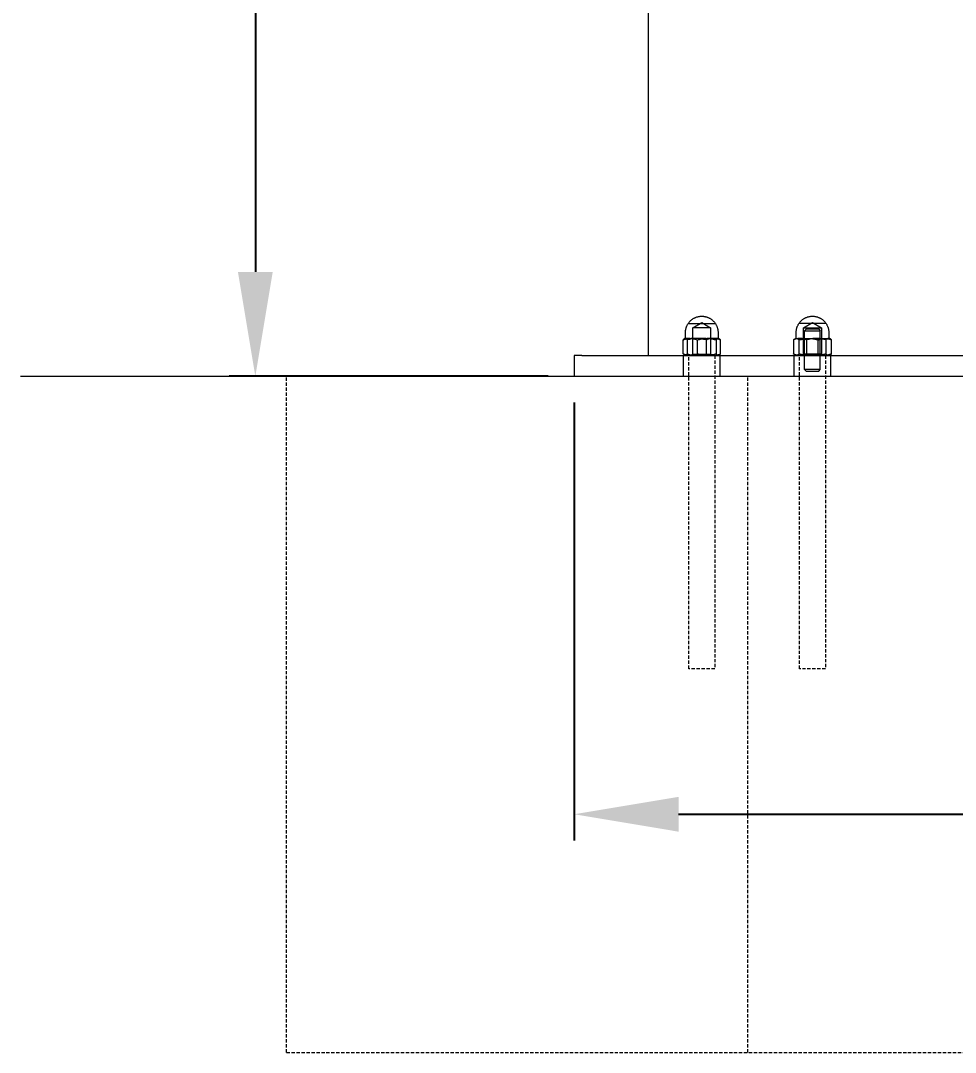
# Model space of a CAD drawing. Header units: millimetres. Extents: x -111 to 4919, y -143 to 3304.
# Drawn here: x -111.3 to 246.8, y 2513.7 to 2908.8 of the extents above; entities that cross this region are included whole.
import ezdxf

# ---------------------------------------------------------------- set-up
doc = ezdxf.new("R2010")
doc.units = ezdxf.units.MM
doc.linetypes.add('HIDDEN', pattern=[1.905, 1.27, -0.635])
for name, color, linetype, lineweight in [('ZANO_R', 7, 'Continuous', 0), ('ZANO_R_przerywana', 7, 'HIDDEN', 0), ('ZANO_W', 1, 'Continuous', 0)]:
    doc.layers.add(name, color=color, linetype=linetype, lineweight=lineweight)
doc.styles.add('Arial', font='arial.ttf')
doc.styles.get("Standard").update_dxf_attribs({"font": 'ARIALUNI.TTF'})
doc.dimstyles.new('pl i ang', dxfattribs={"dimtxt": 50, "dimasz": 50, "dimexe": 1.25, "dimexo": 0.625, "dimgap": 10, "dimtad": 1, "dimtoh": 1, "dimtxsty": 'Standard', "dimcen": 2.5, "dimclrd": 1, "dimclre": 1, "dimclrt": 1, "dimadec": 0, "dimazin": 0, "dimtfac": 1, "dimtmove": 0, "dimatfit": 3, "dimfxl": 1, "dimarcsym": 1})

# ---------------------------------------------------------------- blocks, each defined once
blk = doc.blocks.new('*D395')
at = {"layer": 'ZANO_W', "color": 1, "lineweight": -2}
for p, q in [((124.84, 3222.59), (-31.4, 3222.59)), ((-21.4, 3182.59), (-21.4, 2812.59)), ((90.77, 2772.59), (-31.4, 2772.59))]:
    blk.add_line(p, q, dxfattribs=at)
at = {"layer": 'ZANO_W', "color": 1}
for points in [[(-14.73, 3182.59), (-28.07, 3182.59), (-21.4, 3222.59)], [(-28.07, 2812.59), (-14.73, 2812.59), (-21.4, 2772.59)]]:
    blk.add_solid(points, dxfattribs=at)
at = {"layer": 'ZANO_W', "color": 1, "insert": (-51.82, 2997.59), "char_height": 40, "attachment_point": 5, "rotation": 90, "style": 'Arial'}
blk.add_mtext('450', dxfattribs=at)
blk = doc.blocks.new('*D397')
at = {"layer": 'ZANO_W', "color": 1, "lineweight": -2}
for p, q in [((100.77, 2762.59), (100.77, 2594.86)), ((2106.33, 2762.59), (2106.33, 2594.86)), ((140.77, 2604.86), (2066.33, 2604.86))]:
    blk.add_line(p, q, dxfattribs=at)
at = {"layer": 'ZANO_W', "color": 1}
for points in [[(140.77, 2611.53), (140.77, 2598.19), (100.77, 2604.86)], [(2066.33, 2598.19), (2066.33, 2611.53), (2106.33, 2604.86)]]:
    blk.add_solid(points, dxfattribs=at)
at = {"layer": 'ZANO_W', "color": 1, "insert": (1103.55, 2635.28), "char_height": 40, "attachment_point": 5, "style": 'Arial'}
blk.add_mtext('2006', dxfattribs=at)

msp = doc.modelspace()

# ---------------------------------------------------------------- linework, layer by layer
at = {"layer": 'ZANO_R'}
for p, q in [((129.16, 3174.59), (129.16, 2780.59)), ((144.95, 2793.45), (145.09, 2793.6)), ((145.09, 2793.6), (145.24, 2793.76)), ((145.24, 2793.76), (145.4, 2793.91)), ((145.4, 2793.91), (145.55, 2794.05)), ((145.55, 2794.05), (145.72, 2794.19)), ((145.72, 2794.19), (145.89, 2794.32)), ((145.89, 2794.32), (146.06, 2794.45)), ((146.06, 2794.45), (146.23, 2794.57)), ((146.23, 2794.57), (146.41, 2794.68)), ((146.41, 2794.68), (146.6, 2794.79)), ((146.6, 2794.79), (146.79, 2794.89)), ((146.79, 2794.89), (146.98, 2794.98)), ((146.98, 2794.98), (147.17, 2795.07)), ((147.17, 2795.07), (147.37, 2795.15)), ((147.37, 2795.15), (147.57, 2795.23)), ((147.57, 2795.23), (147.77, 2795.3)), ((147.77, 2795.3), (147.98, 2795.36)), ((147.98, 2795.36), (148.18, 2795.41)), ((148.18, 2795.41), (148.39, 2795.46)), ((148.39, 2795.46), (148.6, 2795.5)), ((148.6, 2795.5), (148.81, 2795.53)), ((148.81, 2795.53), (149.02, 2795.56)), ((149.02, 2795.56), (149.24, 2795.57)), ((149.24, 2795.57), (149.45, 2795.59)), ((149.45, 2795.59), (149.66, 2795.59)), ((149.66, 2795.59), (149.88, 2795.59)), ((149.88, 2795.59), (150.09, 2795.57)), ((150.09, 2795.57), (150.3, 2795.56)), ((150.3, 2795.56), (150.51, 2795.53)), ((150.51, 2795.53), (150.72, 2795.5)), ((150.72, 2795.5), (150.93, 2795.46)), ((150.93, 2795.46), (151.14, 2795.41)), ((151.14, 2795.41), (151.35, 2795.36)), ((151.35, 2795.36), (151.55, 2795.3)), ((151.55, 2795.3), (151.76, 2795.23)), ((151.76, 2795.23), (151.96, 2795.15)), ((151.96, 2795.15), (152.15, 2795.07)), ((152.15, 2795.07), (152.35, 2794.98)), ((152.35, 2794.98), (152.54, 2794.89)), ((152.54, 2794.89), (152.73, 2794.79)), ((152.73, 2794.79), (152.91, 2794.68)), ((152.91, 2794.68), (153.09, 2794.57)), ((153.09, 2794.57), (153.27, 2794.45)), ((153.27, 2794.45), (153.44, 2794.32)), ((153.44, 2794.32), (153.61, 2794.19)), ((153.61, 2794.19), (153.77, 2794.05)), ((153.77, 2794.05), (153.93, 2793.91)), ((153.93, 2793.91), (154.08, 2793.76)), ((154.08, 2793.76), (154.23, 2793.6)), ((154.23, 2793.6), (154.37, 2793.45)), ((187.38, 2793.45), (187.52, 2793.6)), ((187.52, 2793.6), (187.67, 2793.76)), ((187.67, 2793.76), (187.82, 2793.91)), ((187.82, 2793.91), (187.98, 2794.05)), ((187.98, 2794.05), (188.14, 2794.19)), ((188.14, 2794.19), (188.31, 2794.32)), ((188.31, 2794.32), (188.48, 2794.45)), ((188.48, 2794.45), (188.66, 2794.57)), ((188.66, 2794.57), (188.84, 2794.68)), ((188.84, 2794.68), (189.03, 2794.79)), ((189.03, 2794.79), (189.21, 2794.89)), ((189.21, 2794.89), (189.4, 2794.98)), ((189.4, 2794.98), (189.6, 2795.07)), ((189.6, 2795.07), (189.8, 2795.15)), ((189.8, 2795.15), (190, 2795.23)), ((190, 2795.23), (190.2, 2795.3)), ((190.2, 2795.3), (190.4, 2795.36)), ((190.4, 2795.36), (190.61, 2795.41)), ((190.61, 2795.41), (190.82, 2795.46)), ((190.82, 2795.46), (191.03, 2795.5)), ((191.03, 2795.5), (191.24, 2795.53)), ((191.24, 2795.53), (191.45, 2795.56)), ((191.45, 2795.56), (191.66, 2795.57)), ((191.66, 2795.57), (191.88, 2795.59)), ((191.88, 2795.59), (192.09, 2795.59)), ((192.09, 2795.59), (192.3, 2795.59)), ((192.3, 2795.59), (192.52, 2795.57)), ((192.52, 2795.57), (192.73, 2795.56)), ((192.73, 2795.56), (192.94, 2795.53)), ((192.94, 2795.53), (193.15, 2795.5)), ((193.15, 2795.5), (193.36, 2795.46)), ((193.36, 2795.46), (193.57, 2795.41)), ((193.57, 2795.41), (193.77, 2795.36)), ((193.77, 2795.36), (193.98, 2795.3)), ((193.98, 2795.3), (194.18, 2795.23)), ((194.18, 2795.23), (194.38, 2795.15)), ((194.38, 2795.15), (194.58, 2795.07)), ((194.58, 2795.07), (194.77, 2794.98)), ((194.77, 2794.98), (194.96, 2794.89)), ((194.96, 2794.89), (195.15, 2794.79)), ((195.15, 2794.79), (195.34, 2794.68)), ((195.34, 2794.68), (195.52, 2794.57)), ((195.52, 2794.57), (195.69, 2794.45)), ((195.69, 2794.45), (195.87, 2794.32)), ((195.87, 2794.32), (196.03, 2794.19)), ((196.03, 2794.19), (196.2, 2794.05)), ((196.2, 2794.05), (196.35, 2793.91)), ((196.35, 2793.91), (196.51, 2793.76)), ((196.51, 2793.76), (196.66, 2793.6)), ((196.66, 2793.6), (196.8, 2793.45)), ((143.41, 2789.34), (143.42, 2789.55)), ((143.42, 2789.55), (143.43, 2789.77)), ((143.43, 2789.77), (143.45, 2789.98)), ((143.45, 2789.98), (143.47, 2790.19)), ((143.47, 2790.19), (143.5, 2790.4)), ((143.5, 2790.4), (143.54, 2790.61)), ((143.54, 2790.61), (143.59, 2790.82)), ((143.59, 2790.82), (143.64, 2791.03)), ((143.64, 2791.03), (143.71, 2791.23)), ((143.71, 2791.23), (143.77, 2791.43)), ((143.77, 2791.43), (143.85, 2791.63)), ((143.85, 2791.63), (143.93, 2791.83)), ((143.93, 2791.83), (144.02, 2792.02)), ((144.02, 2792.02), (144.11, 2792.21)), ((144.11, 2792.21), (144.21, 2792.4)), ((144.21, 2792.4), (144.32, 2792.59)), ((144.32, 2792.59), (144.44, 2792.77)), ((144.44, 2792.77), (144.56, 2792.94)), ((144.56, 2792.94), (144.68, 2793.12)), ((144.66, 2792.76), (144.66, 2792.76)), ((144.66, 2792.76), (144.66, 2792.76)), ((144.66, 2792.76), (154.66, 2792.76)), ((144.68, 2793.12), (144.81, 2793.28)), ((144.81, 2793.28), (144.95, 2793.45)), ((146.26, 2791.19), (149.66, 2793.23)), ((152.98, 2791.19), (146.26, 2791.19)), ((146.26, 2781.03), (146.26, 2791.19)), ((149.66, 2793.23), (153.06, 2791.19)), ((153.04, 2791.19), (152.98, 2791.19)), ((153.06, 2791.19), (153.04, 2791.19)), ((153.06, 2791.19), (153.06, 2791.19)), ((153.06, 2791.19), (153.06, 2791.19)), ((153.06, 2791.19), (153.06, 2791.19)), ((153.06, 2791.19), (153.06, 2791.19)), ((153.06, 2791.19), (153.06, 2791.19)), ((153.06, 2791.19), (153.06, 2791.19)), ((153.06, 2791.19), (153.06, 2791.19)), ((153.06, 2791.19), (153.06, 2791.19)), ((153.06, 2791.19), (153.06, 2781.03)), ((154.37, 2793.45), (154.51, 2793.28)), ((154.51, 2793.28), (154.64, 2793.12)), ((154.64, 2793.12), (154.77, 2792.94)), ((154.77, 2792.94), (154.89, 2792.77)), ((154.89, 2792.77), (155, 2792.59)), ((155, 2792.59), (155.11, 2792.4)), ((155.11, 2792.4), (155.21, 2792.21)), ((155.21, 2792.21), (155.31, 2792.02)), ((155.31, 2792.02), (155.39, 2791.83)), ((155.39, 2791.83), (155.48, 2791.63)), ((155.48, 2791.63), (155.55, 2791.43)), ((155.55, 2791.43), (155.62, 2791.23)), ((155.62, 2791.23), (155.68, 2791.03)), ((155.68, 2791.03), (155.73, 2790.82)), ((155.73, 2790.82), (155.78, 2790.61)), ((155.78, 2790.61), (155.82, 2790.4)), ((155.82, 2790.4), (155.85, 2790.19)), ((155.85, 2790.19), (155.88, 2789.98)), ((155.88, 2789.98), (155.9, 2789.77)), ((155.9, 2789.77), (155.91, 2789.55)), ((155.91, 2789.55), (155.91, 2789.34)), ((185.84, 2789.55), (185.85, 2789.77)), ((185.84, 2789.34), (185.84, 2789.55)), ((185.85, 2789.77), (185.87, 2789.98)), ((185.87, 2789.98), (185.9, 2790.19)), ((185.9, 2790.19), (185.93, 2790.4)), ((185.93, 2790.4), (185.97, 2790.61)), ((185.97, 2790.61), (186.02, 2790.82)), ((186.02, 2790.82), (186.07, 2791.03)), ((186.07, 2791.03), (186.13, 2791.23)), ((186.13, 2791.23), (186.2, 2791.43)), ((186.2, 2791.43), (186.27, 2791.63)), ((186.27, 2791.63), (186.36, 2791.83)), ((186.36, 2791.83), (186.44, 2792.02)), ((186.44, 2792.02), (186.54, 2792.21)), ((186.54, 2792.21), (186.64, 2792.4)), ((186.64, 2792.4), (186.75, 2792.59)), ((186.75, 2792.59), (186.86, 2792.77)), ((186.86, 2792.77), (186.98, 2792.94)), ((186.98, 2792.94), (187.11, 2793.12)), ((197.09, 2792.76), (187.09, 2792.76)), ((187.11, 2793.12), (187.24, 2793.28)), ((187.24, 2793.28), (187.38, 2793.45)), ((188.69, 2791.19), (192.09, 2793.23)), ((188.69, 2791.19), (192.84, 2791.19)), ((188.69, 2791.19), (188.69, 2791.19)), ((188.69, 2781.03), (188.69, 2791.19)), ((189.64, 2790.59), (189.09, 2790.04)), ((189.09, 2790.03), (192.09, 2790.03)), ((189.09, 2775.14), (189.09, 2790.03)), ((192.09, 2790.59), (189.64, 2790.59)), ((192.09, 2793.23), (195.49, 2791.19)), ((194.53, 2790.59), (192.09, 2790.59)), ((192.09, 2790.03), (195.09, 2790.03)), ((192.84, 2791.19), (195.49, 2791.19)), ((194.53, 2790.59), (195.09, 2790.04)), ((195.09, 2775.14), (195.09, 2790.03)), ((195.49, 2791.19), (195.49, 2781.03)), ((196.8, 2793.45), (196.94, 2793.28)), ((196.94, 2793.28), (197.07, 2793.12)), ((197.07, 2793.12), (197.19, 2792.94)), ((197.09, 2792.76), (197.09, 2792.76)), ((197.09, 2792.76), (197.09, 2792.76)), ((197.19, 2792.94), (197.31, 2792.77)), ((197.31, 2792.77), (197.43, 2792.59)), ((197.43, 2792.59), (197.54, 2792.4)), ((197.54, 2792.4), (197.64, 2792.21)), ((197.64, 2792.21), (197.73, 2792.02)), ((197.73, 2792.02), (197.82, 2791.83)), ((197.82, 2791.83), (197.9, 2791.63)), ((197.9, 2791.63), (197.98, 2791.43)), ((197.98, 2791.43), (198.05, 2791.23)), ((198.05, 2791.23), (198.11, 2791.03)), ((198.11, 2791.03), (198.16, 2790.82)), ((198.16, 2790.82), (198.21, 2790.61)), ((198.21, 2790.61), (198.25, 2790.4)), ((198.25, 2790.4), (198.28, 2790.19)), ((198.28, 2790.19), (198.31, 2789.98)), ((198.31, 2789.98), (198.32, 2789.77)), ((198.32, 2789.77), (198.34, 2789.55)), ((198.34, 2789.55), (198.34, 2789.34)), ((143, 2786.99), (142.5, 2786.51)), ((142.5, 2786.51), (142.74, 2786.6)), ((142.5, 2781.17), (142.5, 2786.51)), ((142.74, 2786.6), (142.98, 2786.69)), ((142.98, 2786.69), (143.22, 2786.77)), ((143, 2786.99), (143.16, 2787.09)), ((143.03, 2787.01), (143.01, 2787)), ((143.05, 2787.02), (143.03, 2787.01)), ((143.07, 2787.03), (143.05, 2787.02)), ((143.09, 2787.04), (143.07, 2787.03)), ((143.11, 2787.05), (143.09, 2787.04)), ((143.13, 2787.06), (143.11, 2787.05)), ((143.15, 2787.06), (143.13, 2787.06)), ((143.17, 2787.07), (143.15, 2787.06)), ((145.11, 2787.09), (143.16, 2787.09)), ((143.19, 2787.07), (143.17, 2787.07)), ((143.21, 2787.08), (143.19, 2787.07)), ((143.24, 2787.08), (143.21, 2787.08)), ((143.22, 2786.77), (143.47, 2786.84)), ((143.26, 2787.08), (143.24, 2787.08)), ((143.28, 2787.09), (143.26, 2787.08)), ((143.31, 2787.09), (143.31, 2787.09)), ((143.31, 2787.09), (143.31, 2787.09)), ((143.31, 2787.09), (143.32, 2787.09)), ((143.32, 2787.09), (143.32, 2787.09)), ((143.32, 2787.09), (143.33, 2787.09)), ((143.33, 2787.09), (143.33, 2787.1)), ((143.33, 2787.1), (143.33, 2787.1)), ((143.33, 2787.1), (143.34, 2787.1)), ((143.34, 2787.1), (143.34, 2787.1)), ((143.34, 2787.1), (143.35, 2787.1)), ((143.35, 2787.1), (143.35, 2787.11)), ((143.35, 2787.11), (143.36, 2787.11)), ((143.35, 2787.1), (143.35, 2787.1)), ((143.36, 2787.11), (143.36, 2787.11)), ((143.36, 2787.11), (143.36, 2787.11)), ((143.36, 2787.11), (143.37, 2787.11)), ((143.37, 2787.11), (143.37, 2787.12)), ((143.37, 2787.12), (143.37, 2787.12)), ((143.37, 2787.12), (143.38, 2787.12)), ((143.41, 2787.08), (143.37, 2787.09)), ((143.38, 2787.12), (143.38, 2787.13)), ((143.38, 2787.13), (143.38, 2787.13)), ((143.38, 2787.13), (143.38, 2787.13)), ((143.38, 2787.13), (143.39, 2787.13)), ((143.39, 2787.14), (143.4, 2787.15)), ((143.39, 2787.13), (143.39, 2787.14)), ((143.39, 2787.14), (143.39, 2787.14)), ((143.39, 2787.14), (143.39, 2787.14)), ((143.4, 2787.16), (143.4, 2787.17)), ((143.4, 2787.17), (143.41, 2787.17)), ((143.4, 2787.15), (143.4, 2787.16)), ((143.4, 2787.16), (143.4, 2787.16)), ((143.4, 2787.15), (143.4, 2787.15)), ((143.4, 2787.15), (143.4, 2787.15)), ((143.41, 2787.21), (143.41, 2789.34)), ((143.41, 2787.2), (143.41, 2787.21)), ((143.41, 2787.19), (143.41, 2787.2)), ((143.41, 2787.2), (143.41, 2787.2)), ((143.41, 2787.2), (143.41, 2787.2)), ((143.41, 2787.18), (143.41, 2787.19)), ((143.41, 2787.19), (143.41, 2787.19)), ((143.41, 2787.17), (143.41, 2787.18)), ((143.41, 2787.18), (143.41, 2787.18)), ((143.41, 2787.18), (143.41, 2787.18)), ((143.41, 2787.17), (143.41, 2787.17)), ((143.45, 2787.06), (143.41, 2787.08)), ((143.49, 2787.05), (143.45, 2787.06)), ((143.47, 2786.84), (143.72, 2786.9)), ((143.53, 2787.03), (143.49, 2787.05)), ((143.57, 2787.02), (143.53, 2787.03)), ((143.61, 2787), (143.57, 2787.02)), ((143.65, 2786.98), (143.61, 2787)), ((143.69, 2786.96), (143.65, 2786.98)), ((143.73, 2786.94), (143.69, 2786.96)), ((143.72, 2786.9), (143.97, 2786.96)), ((143.76, 2786.91), (143.73, 2786.94)), ((143.8, 2786.89), (143.76, 2786.91)), ((143.83, 2786.86), (143.8, 2786.89)), ((143.87, 2786.84), (143.83, 2786.86)), ((143.9, 2786.81), (143.87, 2786.84)), ((143.93, 2786.78), (143.9, 2786.81)), ((143.96, 2786.75), (143.93, 2786.78)), ((143.99, 2786.72), (143.96, 2786.75)), ((143.97, 2786.96), (144.23, 2787)), ((144.02, 2786.68), (143.99, 2786.72)), ((144.05, 2786.65), (144.02, 2786.68)), ((144.08, 2786.62), (144.05, 2786.65)), ((144.1, 2786.58), (144.08, 2786.62)), ((144.12, 2786.55), (144.1, 2786.58)), ((144.15, 2786.51), (144.12, 2786.55)), ((144.56, 2786.63), (144.15, 2786.51)), ((144.15, 2781.17), (144.15, 2786.51)), ((144.23, 2787), (144.48, 2787.04)), ((144.48, 2787.04), (144.74, 2787.06)), ((144.98, 2786.74), (144.56, 2786.63)), ((144.74, 2787.06), (145, 2787.08)), ((145.4, 2786.84), (144.98, 2786.74)), ((145, 2787.08), (145.25, 2787.09)), ((145.25, 2787.09), (145.51, 2787.08)), ((145.82, 2786.92), (145.4, 2786.84)), ((151.4, 2787.09), (145.41, 2787.09)), ((145.51, 2787.08), (145.77, 2787.06)), ((145.77, 2787.06), (146.02, 2787.04)), ((146.25, 2786.98), (145.82, 2786.92)), ((146.02, 2787.04), (146.28, 2787)), ((146.68, 2787.03), (146.25, 2786.98)), ((146.28, 2787), (146.53, 2786.96)), ((146.53, 2786.96), (146.79, 2786.9)), ((147.11, 2787.07), (146.68, 2787.03)), ((146.79, 2786.9), (147.04, 2786.84)), ((147.04, 2786.84), (147.28, 2786.77)), ((147.54, 2787.09), (147.11, 2787.07)), ((147.28, 2786.77), (147.53, 2786.69)), ((147.53, 2786.69), (147.77, 2786.6)), ((147.77, 2786.6), (148.01, 2786.51)), ((148.36, 2787.07), (147.93, 2787.09)), ((148.01, 2786.51), (148.4, 2786.63)), ((148.01, 2781.17), (148.01, 2786.51)), ((148.79, 2787.03), (148.36, 2787.07)), ((148.4, 2786.63), (148.79, 2786.73)), ((149.21, 2786.98), (148.79, 2787.03)), ((148.79, 2786.73), (149.18, 2786.82)), ((149.18, 2786.82), (149.58, 2786.9)), ((149.64, 2786.92), (149.21, 2786.98)), ((149.58, 2786.9), (149.98, 2786.96)), ((150.06, 2786.84), (149.64, 2786.92)), ((149.98, 2786.96), (150.38, 2787.01)), ((150.48, 2786.74), (150.06, 2786.84)), ((150.38, 2787.01), (150.79, 2787.05)), ((150.9, 2786.63), (150.48, 2786.74)), ((150.79, 2787.05), (151.19, 2787.08)), ((151.31, 2786.51), (150.9, 2786.63)), ((151.19, 2787.08), (151.59, 2787.09)), ((151.54, 2786.6), (151.31, 2786.51)), ((151.31, 2786.51), (151.31, 2781.17)), ((151.77, 2786.68), (151.54, 2786.6)), ((151.59, 2787.09), (152, 2787.08)), ((152, 2786.76), (151.77, 2786.68)), ((155.95, 2787.09), (151.79, 2787.09)), ((152, 2787.08), (152.4, 2787.05)), ((152.24, 2786.83), (152, 2786.76)), ((152.47, 2786.89), (152.24, 2786.83)), ((152.4, 2787.05), (152.81, 2787.01)), ((152.71, 2786.94), (152.47, 2786.89)), ((152.95, 2786.98), (152.71, 2786.94)), ((152.81, 2787.01), (153.21, 2786.96)), ((153.19, 2787.02), (152.95, 2786.98)), ((153.43, 2787.05), (153.19, 2787.02)), ((153.21, 2786.96), (153.61, 2786.9)), ((153.68, 2787.07), (153.43, 2787.05)), ((153.61, 2786.9), (154, 2786.82)), ((153.92, 2787.09), (153.68, 2787.07)), ((154, 2786.82), (154.4, 2786.73)), ((154.46, 2787.07), (154.22, 2787.09)), ((154.4, 2786.73), (154.79, 2786.63)), ((154.71, 2787.05), (154.46, 2787.07)), ((154.95, 2787.02), (154.71, 2787.05)), ((154.79, 2786.63), (155.18, 2786.51)), ((155.19, 2786.98), (154.95, 2787.02)), ((155.18, 2786.51), (155.2, 2786.54)), ((155.18, 2786.51), (155.18, 2781.17)), ((155.43, 2786.94), (155.19, 2786.98)), ((155.2, 2786.54), (155.22, 2786.58)), ((155.22, 2786.58), (155.24, 2786.61)), ((155.24, 2786.61), (155.27, 2786.64)), ((155.27, 2786.64), (155.29, 2786.67)), ((155.29, 2786.67), (155.32, 2786.7)), ((155.32, 2786.7), (155.34, 2786.73)), ((155.34, 2786.73), (155.37, 2786.76)), ((155.37, 2786.76), (155.4, 2786.79)), ((155.4, 2786.79), (155.43, 2786.82)), ((155.67, 2786.89), (155.43, 2786.94)), ((155.43, 2786.82), (155.46, 2786.84)), ((155.46, 2786.84), (155.49, 2786.87)), ((155.49, 2786.87), (155.52, 2786.89)), ((155.52, 2786.89), (155.56, 2786.91)), ((155.56, 2786.91), (155.59, 2786.94)), ((155.59, 2786.94), (155.63, 2786.96)), ((155.63, 2786.96), (155.66, 2786.98)), ((155.66, 2786.98), (155.7, 2786.99)), ((155.91, 2786.83), (155.67, 2786.89)), ((155.7, 2786.99), (155.73, 2787.01)), ((155.73, 2787.01), (155.77, 2787.02)), ((155.77, 2787.02), (155.81, 2787.04)), ((155.81, 2787.04), (155.85, 2787.05)), ((155.85, 2787.05), (155.89, 2787.06)), ((155.89, 2787.06), (155.92, 2787.07)), ((155.91, 2789.34), (155.91, 2787.21)), ((155.91, 2787.21), (155.91, 2787.2)), ((155.91, 2787.2), (155.91, 2787.2)), ((155.91, 2787.2), (155.91, 2787.2)), ((155.91, 2787.2), (155.91, 2787.19)), ((155.91, 2787.19), (155.91, 2787.19)), ((155.91, 2787.19), (155.91, 2787.18)), ((155.91, 2787.18), (155.92, 2787.18)), ((156.14, 2786.76), (155.91, 2786.83)), ((155.92, 2787.18), (155.92, 2787.18)), ((155.92, 2787.18), (155.92, 2787.17)), ((155.92, 2787.17), (155.92, 2787.17)), ((155.92, 2787.17), (155.92, 2787.17)), ((155.92, 2787.17), (155.92, 2787.16)), ((155.92, 2787.16), (155.92, 2787.16)), ((155.92, 2787.16), (155.93, 2787.15)), ((155.92, 2787.07), (155.96, 2787.08)), ((155.93, 2787.15), (155.93, 2787.15)), ((155.93, 2787.15), (155.93, 2787.15)), ((155.93, 2787.15), (155.93, 2787.14)), ((155.93, 2787.14), (155.93, 2787.14)), ((155.93, 2787.14), (155.94, 2787.14)), ((155.94, 2787.14), (155.94, 2787.13)), ((155.94, 2787.13), (155.94, 2787.13)), ((155.94, 2787.13), (155.94, 2787.13)), ((155.94, 2787.13), (155.95, 2787.13)), ((155.95, 2787.13), (155.95, 2787.12)), ((155.95, 2787.12), (155.95, 2787.12)), ((155.95, 2787.12), (155.96, 2787.12)), ((155.96, 2787.12), (155.96, 2787.11)), ((155.96, 2787.11), (155.96, 2787.11)), ((155.96, 2787.11), (155.97, 2787.11)), ((155.96, 2787.08), (156, 2787.09)), ((155.97, 2787.11), (155.97, 2787.11)), ((155.97, 2787.11), (155.97, 2787.11)), ((155.97, 2787.11), (155.98, 2787.1)), ((155.98, 2787.1), (155.98, 2787.1)), ((155.98, 2787.1), (155.98, 2787.1)), ((155.98, 2787.1), (155.99, 2787.1)), ((155.99, 2787.1), (155.99, 2787.1)), ((155.99, 2787.1), (155.99, 2787.1)), ((155.99, 2787.1), (156, 2787.09)), ((156, 2787.09), (156.04, 2787.08)), ((156, 2787.09), (156, 2787.09)), ((156, 2787.09), (156.01, 2787.09)), ((156.01, 2787.09), (156.01, 2787.09)), ((156.01, 2787.09), (156.01, 2787.09)), ((156.01, 2787.09), (156.02, 2787.09)), ((156.02, 2787.09), (156.02, 2787.09)), ((156.13, 2787.09), (156.04, 2787.09)), ((156.04, 2787.08), (156.08, 2787.07)), ((156.08, 2787.07), (156.12, 2787.06)), ((156.12, 2787.06), (156.16, 2787.05)), ((156.16, 2787.09), (156.13, 2787.09)), ((156.37, 2786.68), (156.14, 2786.76)), ((156.16, 2787.09), (156.16, 2787.09)), ((156.16, 2787.09), (156.16, 2787.09)), ((156.16, 2787.09), (156.16, 2787.09)), ((156.16, 2787.09), (156.16, 2787.09)), ((156.16, 2787.09), (156.16, 2787.09)), ((156.16, 2787.09), (156.16, 2787.09)), ((156.16, 2787.09), (156.16, 2787.09)), ((156.16, 2787.09), (156.32, 2787)), ((156.16, 2787.05), (156.2, 2787.04)), ((156.2, 2787.04), (156.23, 2787.02)), ((156.23, 2787.02), (156.27, 2787.01)), ((156.27, 2787.01), (156.31, 2786.99)), ((156.31, 2786.99), (156.34, 2786.98)), ((156.34, 2786.98), (156.38, 2786.96)), ((156.6, 2786.6), (156.37, 2786.68)), ((156.38, 2786.96), (156.41, 2786.94)), ((156.41, 2786.94), (156.45, 2786.91)), ((156.45, 2786.91), (156.48, 2786.89)), ((156.48, 2786.89), (156.51, 2786.87)), ((156.51, 2786.87), (156.55, 2786.84)), ((156.55, 2786.84), (156.58, 2786.82)), ((156.58, 2786.82), (156.61, 2786.79)), ((156.83, 2786.51), (156.6, 2786.6)), ((156.61, 2786.79), (156.63, 2786.76)), ((156.63, 2786.76), (156.66, 2786.73)), ((156.66, 2786.73), (156.69, 2786.7)), ((156.69, 2786.7), (156.72, 2786.67)), ((156.72, 2786.67), (156.74, 2786.64)), ((156.74, 2786.64), (156.76, 2786.61)), ((156.76, 2786.61), (156.79, 2786.58)), ((156.79, 2786.58), (156.81, 2786.54)), ((156.81, 2786.54), (156.83, 2786.51)), ((156.83, 2781.17), (156.83, 2786.51)), ((184.97, 2786.6), (184.77, 2786.51)), ((184.77, 2786.51), (184.83, 2786.57)), ((184.77, 2786.51), (184.77, 2781.17)), ((184.83, 2786.57), (184.89, 2786.62)), ((184.89, 2786.62), (184.95, 2786.67)), ((184.95, 2786.67), (185.01, 2786.73)), ((185.17, 2786.68), (184.97, 2786.6)), ((185.01, 2786.73), (185.08, 2786.78)), ((185.08, 2786.78), (185.14, 2786.82)), ((185.14, 2786.82), (185.21, 2786.87)), ((185.38, 2786.75), (185.17, 2786.68)), ((185.21, 2786.87), (185.28, 2786.91)), ((185.28, 2786.91), (185.59, 2787.09)), ((185.32, 2786.93), (185.35, 2786.95)), ((185.35, 2786.95), (185.39, 2786.97)), ((185.59, 2786.82), (185.38, 2786.75)), ((185.39, 2786.97), (185.43, 2786.99)), ((185.43, 2786.99), (185.47, 2787)), ((185.47, 2787), (185.5, 2787.02)), ((185.5, 2787.02), (185.54, 2787.03)), ((185.54, 2787.03), (185.58, 2787.04)), ((185.58, 2787.04), (185.62, 2787.05)), ((185.59, 2787.09), (185.59, 2787.09)), ((185.59, 2787.09), (185.59, 2787.09)), ((185.59, 2787.09), (185.59, 2787.09)), ((185.59, 2787.09), (185.59, 2787.09)), ((185.59, 2787.09), (185.59, 2787.09)), ((185.59, 2787.09), (185.61, 2787.09)), ((185.8, 2786.88), (185.59, 2786.82)), ((185.61, 2787.09), (185.68, 2787.09)), ((185.62, 2787.05), (185.66, 2787.06)), ((185.66, 2787.06), (185.7, 2787.07)), ((185.68, 2787.09), (186, 2787.09)), ((185.7, 2787.07), (185.74, 2787.08)), ((185.73, 2787.09), (185.73, 2787.09)), ((185.73, 2787.09), (185.74, 2787.09)), ((185.74, 2787.09), (185.74, 2787.09)), ((185.74, 2787.09), (185.75, 2787.09)), ((185.74, 2787.08), (185.78, 2787.08)), ((185.75, 2787.09), (185.75, 2787.1)), ((185.75, 2787.1), (185.76, 2787.1)), ((185.75, 2787.09), (185.75, 2787.09)), ((185.76, 2787.1), (185.76, 2787.1)), ((185.76, 2787.1), (185.77, 2787.1)), ((185.77, 2787.1), (185.77, 2787.1)), ((185.77, 2787.1), (185.77, 2787.1)), ((185.77, 2787.1), (185.78, 2787.1)), ((185.78, 2787.1), (185.78, 2787.11)), ((185.78, 2787.11), (185.78, 2787.11)), ((185.78, 2787.11), (185.79, 2787.11)), ((185.78, 2787.08), (185.82, 2787.09)), ((185.79, 2787.11), (185.79, 2787.12)), ((185.79, 2787.12), (185.8, 2787.12)), ((185.79, 2787.11), (185.79, 2787.11)), ((185.8, 2787.12), (185.81, 2787.13)), ((185.8, 2787.12), (185.8, 2787.12)), ((185.8, 2787.12), (185.8, 2787.12)), ((186.01, 2786.93), (185.8, 2786.88)), ((185.81, 2787.13), (185.81, 2787.14)), ((185.81, 2787.14), (185.82, 2787.14)), ((185.81, 2787.13), (185.81, 2787.13)), ((185.81, 2787.13), (185.81, 2787.13)), ((185.82, 2787.14), (185.82, 2787.15)), ((185.82, 2787.15), (185.82, 2787.15)), ((185.82, 2787.15), (185.83, 2787.15)), ((185.82, 2787.14), (185.82, 2787.14)), ((185.83, 2787.17), (185.83, 2787.18)), ((185.83, 2787.18), (185.84, 2787.18)), ((185.83, 2787.16), (185.83, 2787.17)), ((185.83, 2787.17), (185.83, 2787.17)), ((185.83, 2787.17), (185.83, 2787.17)), ((185.83, 2787.15), (185.83, 2787.16)), ((185.83, 2787.16), (185.83, 2787.16)), ((185.84, 2787.21), (185.84, 2789.34)), ((185.84, 2787.2), (185.84, 2787.21)), ((185.84, 2787.19), (185.84, 2787.2)), ((185.84, 2787.2), (185.84, 2787.2)), ((185.84, 2787.2), (185.84, 2787.2)), ((185.84, 2787.18), (185.84, 2787.19)), ((185.84, 2787.19), (185.84, 2787.19)), ((185.84, 2787.18), (185.84, 2787.18)), ((185.95, 2787.09), (186, 2787.08)), ((186, 2787.09), (187.18, 2787.09)), ((186, 2787.08), (186.06, 2787.07)), ((186.22, 2786.97), (186.01, 2786.93)), ((186.06, 2787.07), (186.12, 2787.05)), ((186.12, 2787.05), (186.17, 2787.04)), ((186.17, 2787.04), (186.23, 2787.02)), ((186.44, 2787.01), (186.22, 2786.97)), ((186.23, 2787.02), (186.28, 2787)), ((186.28, 2787), (186.34, 2786.98)), ((186.34, 2786.98), (186.39, 2786.96)), ((186.39, 2786.96), (186.45, 2786.93)), ((186.66, 2787.04), (186.44, 2787.01)), ((186.45, 2786.93), (186.5, 2786.9)), ((186.5, 2786.9), (186.55, 2786.88)), ((186.55, 2786.88), (186.6, 2786.85)), ((186.6, 2786.85), (186.65, 2786.82)), ((186.65, 2786.82), (186.7, 2786.78)), ((186.88, 2787.07), (186.66, 2787.04)), ((186.7, 2786.78), (186.74, 2786.75)), ((186.74, 2786.75), (186.79, 2786.71)), ((186.79, 2786.71), (186.83, 2786.67)), ((186.83, 2786.67), (186.88, 2786.63)), ((187.09, 2787.08), (186.88, 2787.07)), ((186.88, 2786.63), (186.92, 2786.59)), ((186.92, 2786.59), (186.96, 2786.55)), ((186.96, 2786.55), (187, 2786.51)), ((187, 2786.51), (187.42, 2786.63)), ((187, 2781.17), (187, 2786.51)), ((187.31, 2787.09), (187.09, 2787.08)), ((187.53, 2787.08), (187.31, 2787.09)), ((187.42, 2786.63), (187.85, 2786.74)), ((187.45, 2787.09), (193.32, 2787.09)), ((187.75, 2787.07), (187.53, 2787.08)), ((187.97, 2787.04), (187.75, 2787.07)), ((187.85, 2786.74), (188.28, 2786.84)), ((188.18, 2787.01), (187.97, 2787.04)), ((188.4, 2786.97), (188.18, 2787.01)), ((188.28, 2786.84), (188.71, 2786.92)), ((188.62, 2786.93), (188.4, 2786.97)), ((188.83, 2786.88), (188.62, 2786.93)), ((188.71, 2786.92), (189.14, 2786.98)), ((189.04, 2786.82), (188.83, 2786.88)), ((189.25, 2786.75), (189.04, 2786.82)), ((189.14, 2786.98), (189.58, 2787.03)), ((189.45, 2786.68), (189.25, 2786.75)), ((189.66, 2786.6), (189.45, 2786.68)), ((189.58, 2787.03), (190.02, 2787.07)), ((189.86, 2786.51), (189.66, 2786.6)), ((190.25, 2786.63), (189.86, 2786.51)), ((189.86, 2781.17), (189.86, 2786.51)), ((190.02, 2787.07), (190.46, 2787.09)), ((190.65, 2786.73), (190.25, 2786.63)), ((191.06, 2786.82), (190.65, 2786.73)), ((190.86, 2787.09), (191.3, 2787.07)), ((191.46, 2786.9), (191.06, 2786.82)), ((191.3, 2787.07), (191.74, 2787.03)), ((191.87, 2786.96), (191.46, 2786.9)), ((191.74, 2787.03), (192.17, 2786.98)), ((192.28, 2787.01), (191.87, 2786.96)), ((192.17, 2786.98), (192.61, 2786.92)), ((192.69, 2787.05), (192.28, 2787.01)), ((192.61, 2786.92), (193.04, 2786.84)), ((193.11, 2787.08), (192.69, 2787.05)), ((193.04, 2786.84), (193.47, 2786.74)), ((193.52, 2787.09), (193.11, 2787.08)), ((193.47, 2786.74), (193.9, 2786.63)), ((193.93, 2787.08), (193.52, 2787.09)), ((193.72, 2787.09), (198.23, 2787.09)), ((193.9, 2786.63), (194.32, 2786.51)), ((194.34, 2787.05), (193.93, 2787.08)), ((194.32, 2786.51), (194.53, 2786.6)), ((194.32, 2781.17), (194.32, 2786.51)), ((194.76, 2787.01), (194.34, 2787.05)), ((194.53, 2786.6), (194.74, 2786.68)), ((194.74, 2786.68), (194.95, 2786.76)), ((195.17, 2786.96), (194.76, 2787.01)), ((194.95, 2786.76), (195.17, 2786.82)), ((195.57, 2786.9), (195.17, 2786.96)), ((195.17, 2786.82), (195.38, 2786.88)), ((195.38, 2786.88), (195.6, 2786.94)), ((195.98, 2786.82), (195.57, 2786.9)), ((195.6, 2786.94), (195.83, 2786.98)), ((195.83, 2786.98), (196.05, 2787.02)), ((196.38, 2786.73), (195.98, 2786.82)), ((196.05, 2787.02), (196.27, 2787.05)), ((196.27, 2787.05), (196.5, 2787.07)), ((196.78, 2786.63), (196.38, 2786.73)), ((196.5, 2787.07), (196.72, 2787.09)), ((197.18, 2786.51), (196.78, 2786.63)), ((197, 2787.09), (197.23, 2787.07)), ((197.22, 2786.55), (197.18, 2786.51)), ((197.18, 2786.51), (197.18, 2781.17)), ((197.26, 2786.59), (197.22, 2786.55)), ((197.23, 2787.07), (197.45, 2787.05)), ((197.3, 2786.63), (197.26, 2786.59)), ((197.34, 2786.67), (197.3, 2786.63)), ((197.38, 2786.71), (197.34, 2786.67)), ((197.42, 2786.74), (197.38, 2786.71)), ((197.47, 2786.77), (197.42, 2786.74)), ((197.45, 2787.05), (197.68, 2787.02)), ((197.51, 2786.81), (197.47, 2786.77)), ((197.56, 2786.84), (197.51, 2786.81)), ((197.61, 2786.87), (197.56, 2786.84)), ((197.66, 2786.89), (197.61, 2786.87)), ((197.71, 2786.92), (197.66, 2786.89)), ((197.68, 2787.02), (197.9, 2786.98)), ((197.76, 2786.94), (197.71, 2786.92)), ((197.81, 2786.97), (197.76, 2786.94)), ((197.86, 2786.99), (197.81, 2786.97)), ((197.91, 2787.01), (197.86, 2786.99)), ((197.9, 2786.98), (198.12, 2786.94)), ((197.97, 2787.02), (197.91, 2787.01)), ((198.02, 2787.04), (197.97, 2787.02)), ((198.07, 2787.05), (198.02, 2787.04)), ((198.13, 2787.06), (198.07, 2787.05)), ((198.12, 2786.94), (198.34, 2786.89)), ((198.18, 2787.07), (198.13, 2787.06)), ((198.24, 2787.08), (198.18, 2787.07)), ((198.3, 2787.09), (198.24, 2787.08)), ((198.35, 2787.08), (198.3, 2787.09)), ((198.34, 2789.34), (198.34, 2787.21)), ((198.34, 2787.21), (198.34, 2787.2)), ((198.34, 2787.2), (198.34, 2787.2)), ((198.34, 2787.2), (198.34, 2787.2)), ((198.34, 2787.2), (198.34, 2787.19)), ((198.34, 2787.19), (198.34, 2787.19)), ((198.34, 2787.19), (198.34, 2787.18)), ((198.34, 2787.18), (198.34, 2787.18)), ((198.34, 2787.18), (198.34, 2787.18)), ((198.34, 2787.18), (198.34, 2787.17)), ((198.34, 2787.17), (198.35, 2787.17)), ((198.34, 2786.89), (198.56, 2786.82)), ((198.35, 2787.17), (198.35, 2787.16)), ((198.35, 2787.16), (198.35, 2787.16)), ((198.35, 2787.16), (198.35, 2787.16)), ((198.35, 2787.16), (198.35, 2787.15)), ((198.35, 2787.15), (198.35, 2787.15)), ((198.35, 2787.15), (198.36, 2787.15)), ((198.41, 2787.07), (198.35, 2787.08)), ((198.36, 2787.15), (198.36, 2787.14)), ((198.36, 2787.14), (198.36, 2787.14)), ((198.36, 2787.14), (198.36, 2787.14)), ((198.36, 2787.14), (198.37, 2787.13)), ((198.36, 2787.09), (198.59, 2787.09)), ((198.37, 2787.13), (198.37, 2787.13)), ((198.37, 2787.13), (198.37, 2787.13)), ((198.37, 2787.13), (198.37, 2787.12)), ((198.37, 2787.12), (198.38, 2787.12)), ((198.38, 2787.12), (198.38, 2787.12)), ((198.38, 2787.12), (198.38, 2787.12)), ((198.38, 2787.12), (198.39, 2787.11)), ((198.39, 2787.11), (198.39, 2787.11)), ((198.39, 2787.11), (198.39, 2787.11)), ((198.39, 2787.11), (198.4, 2787.11)), ((198.4, 2787.11), (198.4, 2787.1)), ((198.4, 2787.1), (198.4, 2787.1)), ((198.4, 2787.1), (198.41, 2787.1)), ((198.41, 2787.1), (198.41, 2787.1)), ((198.41, 2787.1), (198.42, 2787.1)), ((198.46, 2787.06), (198.41, 2787.07)), ((198.42, 2787.1), (198.42, 2787.1)), ((198.42, 2787.1), (198.42, 2787.09)), ((198.42, 2787.09), (198.43, 2787.09)), ((198.43, 2787.09), (198.43, 2787.09)), ((198.43, 2787.09), (198.44, 2787.09)), ((198.52, 2787.05), (198.46, 2787.06)), ((198.57, 2787.04), (198.52, 2787.05)), ((198.56, 2786.82), (198.78, 2786.76)), ((198.62, 2787.02), (198.57, 2787.04)), ((198.59, 2787.09), (198.86, 2786.93)), ((198.68, 2787.01), (198.62, 2787.02)), ((198.73, 2786.99), (198.68, 2787.01)), ((198.78, 2786.97), (198.73, 2786.99)), ((198.83, 2786.94), (198.78, 2786.97)), ((198.78, 2786.76), (198.99, 2786.68)), ((198.88, 2786.92), (198.83, 2786.94)), ((198.93, 2786.89), (198.88, 2786.92)), ((198.98, 2786.87), (198.93, 2786.89)), ((199.03, 2786.84), (198.98, 2786.87)), ((198.99, 2786.68), (199.2, 2786.6)), ((199.08, 2786.81), (199.03, 2786.84)), ((199.12, 2786.77), (199.08, 2786.81)), ((199.17, 2786.74), (199.12, 2786.77)), ((199.21, 2786.71), (199.17, 2786.74)), ((199.2, 2786.6), (199.41, 2786.51)), ((199.25, 2786.67), (199.21, 2786.71)), ((199.29, 2786.63), (199.25, 2786.67)), ((199.33, 2786.59), (199.29, 2786.63)), ((199.37, 2786.55), (199.33, 2786.59)), ((199.41, 2786.51), (199.37, 2786.55)), ((199.41, 2781.17), (199.41, 2786.51)), ((103.7, 2780.59), (100.77, 2780.59)), ((100.77, 2780.59), (100.77, 2772.59)), ((103.7, 2780.59), (407.76, 2780.59)), ((142.73, 2781.08), (142.5, 2781.17)), ((142.5, 2781.17), (143, 2780.68)), ((142.66, 2772.59), (142.66, 2780.59)), ((142.96, 2780.99), (142.73, 2781.08)), ((143.2, 2780.91), (142.96, 2780.99)), ((143.16, 2780.59), (143, 2780.68)), ((143.01, 2780.68), (143.03, 2780.67)), ((143.03, 2780.67), (143.05, 2780.66)), ((143.05, 2780.66), (143.06, 2780.65)), ((143.06, 2780.65), (143.08, 2780.64)), ((143.08, 2780.64), (143.1, 2780.63)), ((143.1, 2780.63), (143.12, 2780.62)), ((143.12, 2780.62), (143.14, 2780.62)), ((143.14, 2780.62), (143.16, 2780.61)), ((143.16, 2780.61), (143.18, 2780.61)), ((143.18, 2780.61), (143.2, 2780.6)), ((143.44, 2780.85), (143.2, 2780.91)), ((143.2, 2780.6), (143.23, 2780.6)), ((143.23, 2780.6), (143.25, 2780.59)), ((143.25, 2780.59), (143.27, 2780.59)), ((143.27, 2780.59), (143.29, 2780.59)), ((143.29, 2780.59), (143.31, 2780.59)), ((143.32, 2780.59), (143.36, 2780.6)), ((143.36, 2780.6), (143.4, 2780.61)), ((143.4, 2780.61), (143.44, 2780.62)), ((143.69, 2780.78), (143.44, 2780.85)), ((143.44, 2780.62), (143.48, 2780.63)), ((143.48, 2780.63), (143.52, 2780.64)), ((143.52, 2780.64), (143.55, 2780.65)), ((143.55, 2780.65), (143.59, 2780.67)), ((143.59, 2780.67), (143.63, 2780.69)), ((143.63, 2780.69), (143.66, 2780.7)), ((143.66, 2780.7), (143.7, 2780.72)), ((143.93, 2780.73), (143.69, 2780.78)), ((143.7, 2780.72), (143.73, 2780.74)), ((143.73, 2780.74), (143.77, 2780.76)), ((143.77, 2780.76), (143.8, 2780.79)), ((143.8, 2780.79), (143.83, 2780.81)), ((143.83, 2780.81), (143.86, 2780.83)), ((143.86, 2780.83), (143.89, 2780.86)), ((143.89, 2780.86), (143.92, 2780.89)), ((143.92, 2780.89), (143.95, 2780.91)), ((144.18, 2780.69), (143.93, 2780.73)), ((143.95, 2780.91), (143.98, 2780.94)), ((143.98, 2780.94), (144.01, 2780.97)), ((144.01, 2780.97), (144.03, 2781)), ((144.03, 2781), (144.06, 2781.04)), ((144.06, 2781.04), (144.08, 2781.07)), ((144.08, 2781.07), (144.11, 2781.1)), ((144.11, 2781.1), (144.13, 2781.13)), ((144.13, 2781.13), (144.15, 2781.17)), ((144.15, 2781.17), (144.56, 2781.05)), ((144.43, 2780.65), (144.18, 2780.69)), ((144.68, 2780.62), (144.43, 2780.65)), ((144.56, 2781.05), (144.98, 2780.94)), ((154.66, 2780.52), (144.66, 2780.52)), ((144.93, 2780.6), (144.68, 2780.62)), ((145.18, 2780.59), (144.93, 2780.6)), ((144.98, 2780.94), (145.4, 2780.84)), ((145.56, 2780.6), (145.3, 2780.59)), ((145.4, 2780.84), (145.82, 2780.76)), ((145.81, 2780.62), (145.56, 2780.6)), ((145.66, 2780.62), (146.26, 2781.03)), ((145.66, 2780.61), (145.79, 2780.61)), ((145.66, 2780.59), (145.66, 2780.61)), ((146.06, 2780.65), (145.81, 2780.62)), ((145.82, 2780.76), (146.25, 2780.7)), ((145.82, 2780.61), (153.56, 2780.61)), ((146.31, 2780.68), (146.06, 2780.65)), ((146.25, 2780.7), (146.68, 2780.65)), ((146.26, 2781.03), (152.98, 2781.03)), ((146.56, 2780.73), (146.31, 2780.68)), ((146.81, 2780.78), (146.56, 2780.73)), ((146.68, 2780.65), (147.11, 2780.61)), ((147.05, 2780.84), (146.81, 2780.78)), ((147.3, 2780.91), (147.05, 2780.84)), ((147.11, 2780.61), (147.54, 2780.59)), ((147.54, 2780.99), (147.3, 2780.91)), ((147.78, 2781.08), (147.54, 2780.99)), ((148.01, 2781.17), (147.78, 2781.08)), ((147.91, 2780.59), (148.35, 2780.61)), ((148.38, 2781.06), (148.01, 2781.17)), ((148.35, 2780.61), (148.78, 2780.65)), ((148.76, 2780.96), (148.38, 2781.06)), ((149.13, 2780.87), (148.76, 2780.96)), ((148.78, 2780.65), (149.21, 2780.7)), ((149.51, 2780.79), (149.13, 2780.87)), ((149.21, 2780.7), (149.63, 2780.76)), ((149.9, 2780.73), (149.51, 2780.79)), ((149.63, 2780.76), (150.06, 2780.84)), ((150.28, 2780.68), (149.9, 2780.73)), ((150.06, 2780.84), (150.48, 2780.94)), ((150.66, 2780.64), (150.28, 2780.68)), ((150.48, 2780.94), (150.9, 2781.05)), ((151.05, 2780.61), (150.66, 2780.64)), ((150.9, 2781.05), (151.31, 2781.17)), ((151.44, 2780.59), (151.05, 2780.61)), ((151.31, 2781.17), (151.55, 2781.08)), ((151.55, 2781.08), (151.79, 2780.99)), ((151.79, 2780.99), (152.03, 2780.91)), ((152.23, 2780.61), (151.8, 2780.59)), ((152.03, 2780.91), (152.27, 2780.84)), ((152.66, 2780.65), (152.23, 2780.61)), ((152.27, 2780.84), (152.52, 2780.78)), ((152.52, 2780.78), (152.77, 2780.73)), ((153.08, 2780.7), (152.66, 2780.65)), ((152.77, 2780.73), (153.01, 2780.68)), ((152.98, 2781.03), (153.04, 2781.03)), ((153.01, 2780.68), (153.27, 2780.65)), ((153.04, 2781.03), (153.06, 2781.03)), ((153.06, 2781.03), (153.06, 2781.03)), ((153.06, 2781.03), (153.06, 2781.03)), ((153.06, 2781.03), (153.06, 2781.03)), ((153.06, 2781.03), (153.06, 2781.03)), ((153.06, 2781.03), (153.06, 2781.03)), ((153.06, 2781.03), (153.06, 2781.03)), ((153.06, 2781.03), (153.06, 2781.03)), ((153.06, 2781.03), (153.66, 2780.62)), ((153.51, 2780.76), (153.08, 2780.7)), ((153.27, 2780.65), (153.52, 2780.62)), ((153.93, 2780.84), (153.51, 2780.76)), ((153.52, 2780.62), (153.77, 2780.6)), ((153.56, 2780.61), (153.64, 2780.61)), ((153.64, 2780.61), (153.66, 2780.61)), ((153.66, 2780.61), (153.66, 2780.61)), ((153.66, 2780.61), (153.66, 2780.61)), ((153.66, 2780.61), (153.66, 2780.61)), ((153.66, 2780.61), (153.66, 2780.61)), ((153.66, 2780.61), (153.66, 2780.61)), ((153.66, 2780.61), (153.66, 2780.61)), ((153.66, 2780.61), (153.66, 2780.61)), ((153.66, 2780.61), (153.66, 2780.59)), ((153.66, 2780.61), (153.66, 2780.61)), ((153.77, 2780.6), (154.02, 2780.59)), ((154.35, 2780.94), (153.93, 2780.84)), ((154.15, 2780.59), (154.4, 2780.6)), ((154.77, 2781.05), (154.35, 2780.94)), ((154.4, 2780.6), (154.65, 2780.62)), ((154.65, 2780.62), (154.9, 2780.65)), ((155.18, 2781.17), (154.77, 2781.05)), ((154.9, 2780.65), (155.15, 2780.69)), ((155.15, 2780.69), (155.39, 2780.73)), ((155.18, 2781.17), (155.2, 2781.13)), ((155.2, 2781.13), (155.22, 2781.1)), ((155.22, 2781.1), (155.24, 2781.07)), ((155.24, 2781.07), (155.27, 2781.04)), ((155.27, 2781.04), (155.29, 2781)), ((155.29, 2781), (155.32, 2780.97)), ((155.32, 2780.97), (155.34, 2780.94)), ((155.34, 2780.94), (155.37, 2780.91)), ((155.37, 2780.91), (155.4, 2780.89)), ((155.39, 2780.73), (155.64, 2780.78)), ((155.4, 2780.89), (155.43, 2780.86)), ((155.43, 2780.86), (155.46, 2780.83)), ((155.46, 2780.83), (155.49, 2780.81)), ((155.49, 2780.81), (155.52, 2780.79)), ((155.52, 2780.79), (155.56, 2780.76)), ((155.56, 2780.76), (155.59, 2780.74)), ((155.59, 2780.74), (155.63, 2780.72)), ((155.63, 2780.72), (155.66, 2780.7)), ((155.64, 2780.78), (155.88, 2780.85)), ((155.66, 2780.7), (155.7, 2780.68)), ((155.7, 2780.68), (155.73, 2780.67)), ((155.73, 2780.67), (155.77, 2780.65)), ((155.77, 2780.65), (155.81, 2780.64)), ((155.81, 2780.64), (155.85, 2780.63)), ((155.85, 2780.63), (155.89, 2780.62)), ((155.88, 2780.85), (156.12, 2780.91)), ((155.89, 2780.62), (155.92, 2780.61)), ((155.92, 2780.61), (155.96, 2780.6)), ((155.96, 2780.6), (156, 2780.59)), ((156.02, 2780.59), (156.06, 2780.6)), ((156.06, 2780.6), (156.1, 2780.61)), ((156.1, 2780.61), (156.14, 2780.62)), ((156.12, 2780.91), (156.36, 2780.99)), ((156.14, 2780.62), (156.18, 2780.63)), ((156.32, 2780.68), (156.16, 2780.59)), ((156.18, 2780.63), (156.21, 2780.64)), ((156.21, 2780.64), (156.25, 2780.66)), ((156.25, 2780.66), (156.29, 2780.68)), ((156.29, 2780.68), (156.33, 2780.69)), ((156.33, 2780.69), (156.36, 2780.71)), ((156.36, 2780.99), (156.6, 2781.08)), ((156.36, 2780.71), (156.4, 2780.73)), ((156.4, 2780.73), (156.43, 2780.76)), ((156.43, 2780.76), (156.47, 2780.78)), ((156.47, 2780.78), (156.5, 2780.8)), ((156.5, 2780.8), (156.54, 2780.83)), ((156.54, 2780.83), (156.57, 2780.85)), ((156.57, 2780.85), (156.6, 2780.88)), ((156.6, 2781.08), (156.83, 2781.17)), ((156.6, 2780.88), (156.63, 2780.91)), ((156.63, 2780.91), (156.66, 2780.94)), ((156.66, 2780.94), (156.68, 2780.97)), ((156.66, 2772.59), (156.66, 2780.59)), ((156.68, 2780.97), (156.71, 2781)), ((156.71, 2781), (156.74, 2781.03)), ((156.74, 2781.03), (156.76, 2781.07)), ((156.76, 2781.07), (156.79, 2781.1)), ((156.79, 2781.1), (156.81, 2781.13)), ((156.81, 2781.13), (156.83, 2781.17)), ((184.77, 2781.17), (184.96, 2781.08)), ((184.83, 2781.11), (184.77, 2781.17)), ((184.89, 2781.06), (184.83, 2781.11)), ((184.95, 2781), (184.89, 2781.06)), ((185.01, 2780.95), (184.95, 2781)), ((184.96, 2781.08), (185.16, 2781.01)), ((185.08, 2780.9), (185.01, 2780.95)), ((185.14, 2780.86), (185.08, 2780.9)), ((185.09, 2772.59), (185.09, 2780.59)), ((185.21, 2780.81), (185.14, 2780.86)), ((185.16, 2781.01), (185.36, 2780.93)), ((185.28, 2780.77), (185.21, 2780.81)), ((185.59, 2780.59), (185.28, 2780.77)), ((185.88, 2780.59), (185.32, 2780.75)), ((185.36, 2780.93), (185.57, 2780.87)), ((185.57, 2780.87), (185.77, 2780.81)), ((185.77, 2780.81), (185.98, 2780.76)), ((185.95, 2780.6), (185.89, 2780.59)), ((186, 2780.6), (185.95, 2780.6)), ((185.98, 2780.76), (186.19, 2780.71)), ((186.06, 2780.62), (186, 2780.6)), ((186.12, 2780.63), (186.06, 2780.62)), ((186.17, 2780.64), (186.12, 2780.63)), ((186.23, 2780.66), (186.17, 2780.64)), ((186.19, 2780.71), (186.4, 2780.67)), ((186.28, 2780.68), (186.23, 2780.66)), ((186.34, 2780.7), (186.28, 2780.68)), ((186.39, 2780.72), (186.34, 2780.7)), ((186.45, 2780.75), (186.39, 2780.72)), ((186.4, 2780.67), (186.61, 2780.64)), ((186.5, 2780.77), (186.45, 2780.75)), ((186.55, 2780.8), (186.5, 2780.77)), ((186.6, 2780.83), (186.55, 2780.8)), ((186.65, 2780.86), (186.6, 2780.83)), ((186.61, 2780.64), (186.82, 2780.62)), ((186.7, 2780.89), (186.65, 2780.86)), ((186.74, 2780.93), (186.7, 2780.89)), ((186.79, 2780.97), (186.74, 2780.93)), ((186.83, 2781), (186.79, 2780.97)), ((186.82, 2780.62), (187.04, 2780.6)), ((186.88, 2781.04), (186.83, 2781)), ((186.92, 2781.08), (186.88, 2781.04)), ((186.96, 2781.13), (186.92, 2781.08)), ((187, 2781.17), (186.96, 2781.13)), ((187.41, 2781.05), (187, 2781.17)), ((187.04, 2780.6), (187.25, 2780.59)), ((197.09, 2780.52), (187.09, 2780.52)), ((187.36, 2780.59), (187.58, 2780.6)), ((187.83, 2780.94), (187.41, 2781.05)), ((187.58, 2780.6), (187.79, 2780.62)), ((187.79, 2780.62), (188.01, 2780.64)), ((188.25, 2780.85), (187.83, 2780.94)), ((188.01, 2780.64), (188.22, 2780.67)), ((188.09, 2780.62), (188.69, 2781.03)), ((192.8, 2780.61), (188.09, 2780.61)), ((188.09, 2780.59), (188.09, 2780.61)), ((188.09, 2780.61), (188.09, 2780.61)), ((188.22, 2780.67), (188.43, 2780.71)), ((188.67, 2780.77), (188.25, 2780.85)), ((188.43, 2780.71), (188.64, 2780.76)), ((188.64, 2780.76), (188.85, 2780.81)), ((189.1, 2780.7), (188.67, 2780.77)), ((192.84, 2781.03), (188.69, 2781.03)), ((188.85, 2780.81), (189.06, 2780.87)), ((189.06, 2780.87), (189.26, 2780.93)), ((189.52, 2780.65), (189.1, 2780.7)), ((189.26, 2780.93), (189.46, 2781)), ((189.46, 2781), (189.66, 2781.08)), ((189.95, 2780.61), (189.52, 2780.65)), ((189.66, 2781.08), (189.86, 2781.17)), ((190.28, 2781.05), (189.86, 2781.17)), ((190.22, 2780.6), (189.96, 2780.61)), ((190.48, 2780.59), (190.22, 2780.6)), ((190.71, 2780.94), (190.28, 2781.05)), ((191.14, 2780.84), (190.71, 2780.94)), ((191.27, 2780.61), (190.83, 2780.59)), ((191.57, 2780.76), (191.14, 2780.84)), ((191.72, 2780.64), (191.27, 2780.61)), ((192, 2780.7), (191.57, 2780.76)), ((192.16, 2780.69), (191.72, 2780.64)), ((192.44, 2780.65), (192, 2780.7)), ((192.59, 2780.76), (192.16, 2780.69)), ((192.88, 2780.61), (192.44, 2780.65)), ((193.03, 2780.84), (192.59, 2780.76)), ((192.97, 2780.61), (192.82, 2780.61)), ((195.49, 2781.03), (192.84, 2781.03)), ((193.32, 2780.59), (192.88, 2780.61)), ((194.23, 2780.61), (192.97, 2780.61)), ((193.46, 2780.94), (193.03, 2780.84)), ((193.89, 2781.05), (193.46, 2780.94)), ((194.14, 2780.61), (193.7, 2780.59)), ((194.32, 2781.17), (193.89, 2781.05)), ((194.58, 2780.65), (194.14, 2780.61)), ((196.09, 2780.61), (194.26, 2780.61)), ((194.52, 2781.08), (194.32, 2781.17)), ((194.72, 2781), (194.52, 2781.08)), ((195.02, 2780.7), (194.58, 2780.65)), ((194.92, 2780.93), (194.72, 2781)), ((195.12, 2780.87), (194.92, 2780.93)), ((195.46, 2780.76), (195.02, 2780.7)), ((195.33, 2780.81), (195.12, 2780.87)), ((195.54, 2780.76), (195.33, 2780.81)), ((195.89, 2780.84), (195.46, 2780.76)), ((195.49, 2781.03), (196.09, 2780.62)), ((195.75, 2780.71), (195.54, 2780.76)), ((195.96, 2780.67), (195.75, 2780.71)), ((196.33, 2780.94), (195.89, 2780.84)), ((196.17, 2780.64), (195.96, 2780.67)), ((196.09, 2780.61), (196.09, 2780.59)), ((196.38, 2780.62), (196.17, 2780.64)), ((196.76, 2781.05), (196.33, 2780.94)), ((196.6, 2780.6), (196.38, 2780.62)), ((196.81, 2780.59), (196.6, 2780.6)), ((197.18, 2781.17), (196.76, 2781.05)), ((197.14, 2780.6), (196.93, 2780.59)), ((197.09, 2780.52), (197.09, 2780.52)), ((197.09, 2780.52), (197.09, 2780.52)), ((197.35, 2780.62), (197.14, 2780.6)), ((197.18, 2781.17), (197.22, 2781.13)), ((197.22, 2781.13), (197.26, 2781.08)), ((197.26, 2781.08), (197.3, 2781.04)), ((197.3, 2781.04), (197.34, 2781)), ((197.34, 2781), (197.39, 2780.97)), ((197.57, 2780.64), (197.35, 2780.62)), ((197.39, 2780.97), (197.43, 2780.93)), ((197.43, 2780.93), (197.48, 2780.89)), ((197.48, 2780.89), (197.53, 2780.86)), ((197.53, 2780.86), (197.58, 2780.83)), ((197.78, 2780.67), (197.57, 2780.64)), ((197.58, 2780.83), (197.63, 2780.8)), ((197.63, 2780.8), (197.68, 2780.77)), ((197.68, 2780.77), (197.73, 2780.75)), ((197.73, 2780.75), (197.78, 2780.72)), ((197.78, 2780.72), (197.84, 2780.7)), ((197.99, 2780.71), (197.78, 2780.67)), ((197.84, 2780.7), (197.89, 2780.68)), ((197.89, 2780.68), (197.95, 2780.66)), ((197.95, 2780.66), (198, 2780.64)), ((198.2, 2780.76), (197.99, 2780.71)), ((198, 2780.64), (198.06, 2780.63)), ((198.06, 2780.63), (198.12, 2780.62)), ((198.12, 2780.62), (198.17, 2780.6)), ((198.17, 2780.6), (198.23, 2780.6)), ((198.4, 2780.81), (198.2, 2780.76)), ((198.23, 2780.6), (198.29, 2780.59)), ((198.3, 2780.59), (198.35, 2780.6)), ((198.35, 2780.6), (198.41, 2780.6)), ((198.61, 2780.87), (198.4, 2780.81)), ((198.41, 2780.6), (198.46, 2780.61)), ((198.46, 2780.61), (198.52, 2780.63)), ((198.52, 2780.63), (198.57, 2780.64)), ((198.57, 2780.64), (198.62, 2780.65)), ((198.86, 2780.75), (198.59, 2780.59)), ((198.81, 2780.93), (198.61, 2780.87)), ((198.62, 2780.65), (198.68, 2780.67)), ((198.68, 2780.67), (198.73, 2780.69)), ((198.73, 2780.69), (198.78, 2780.71)), ((198.78, 2780.71), (198.83, 2780.73)), ((199.02, 2781.01), (198.81, 2780.93)), ((198.83, 2780.73), (198.88, 2780.76)), ((198.88, 2780.76), (198.93, 2780.78)), ((198.93, 2780.78), (198.98, 2780.81)), ((198.98, 2780.81), (199.03, 2780.84)), ((199.21, 2781.08), (199.02, 2781.01)), ((199.03, 2780.84), (199.08, 2780.87)), ((199.08, 2780.87), (199.12, 2780.9)), ((199.09, 2772.59), (199.09, 2780.59)), ((199.12, 2780.9), (199.17, 2780.94)), ((199.17, 2780.94), (199.21, 2780.97)), ((199.41, 2781.17), (199.21, 2781.08)), ((199.21, 2780.97), (199.25, 2781.01)), ((199.25, 2781.01), (199.29, 2781.05)), ((199.29, 2781.05), (199.33, 2781.09)), ((199.33, 2781.09), (199.37, 2781.13)), ((199.37, 2781.13), (199.41, 2781.17)), ((192.09, 2775.14), (189.09, 2775.14)), ((189.64, 2774.59), (189.09, 2775.14)), ((189.64, 2774.59), (192.09, 2774.59)), ((195.09, 2775.14), (192.09, 2775.14)), ((192.09, 2774.59), (194.53, 2774.59)), ((194.53, 2774.59), (195.09, 2775.14)), ((-9.44, 2772.59), (414.83, 2772.59))]:
    msp.add_line(p, q, dxfattribs=at)
msp.add_lwpolyline([(-111.34, 2772.59), (4918.61, 2772.59)], dxfattribs=at)
at = {"layer": 'ZANO_R_przerywana'}
for p, q in [((144.66, 2660.52), (144.66, 2780.52)), ((154.66, 2780.52), (154.66, 2660.52)), ((187.09, 2660.52), (187.09, 2780.52)), ((197.09, 2780.52), (197.09, 2660.52)), ((-9.44, 2513.67), (-9.44, 2772.59)), ((167.34, 2513.67), (167.34, 2772.59)), ((154.66, 2660.52), (144.66, 2660.52)), ((197.09, 2660.52), (187.09, 2660.52)), ((197.09, 2660.52), (197.09, 2660.52)), ((197.09, 2660.52), (197.09, 2660.52)), ((-9.44, 2513.67), (414.83, 2513.67))]:
    msp.add_line(p, q, dxfattribs=at)

# ---------------------------------------------------------------- dimensions: what is measured, and where the dimension line sits
at = {"layer": 'ZANO_W'}
dim = msp.add_linear_dim(base=(-21.4, 2772.59), p1=(134.84, 3222.59), p2=(100.77, 2772.59), angle=90, dimstyle='pl i ang', override={"dimtxt": 40, "dimasz": 40, "dimexe": 10, "dimexo": 10, "dimtoh": 0, "dimdec": 0, "dimtxsty": 'Arial', "dimtdec": 0, "dimtmove": 1}, dxfattribs=at)
dim.commit()
dim.dimension.update_dxf_attribs({"geometry": '*D395', "text_midpoint": (-51.82, 2997.59)})
dim = msp.add_linear_dim(base=(2106.33, 2604.86), p1=(100.77, 2772.59), p2=(2106.33, 2772.59), dimstyle='pl i ang', override={"dimtxt": 40, "dimasz": 40, "dimexe": 10, "dimexo": 10, "dimtoh": 0, "dimdec": 0, "dimtxsty": 'Arial', "dimtdec": 0, "dimtmove": 1}, dxfattribs=at)
dim.commit()
dim.dimension.update_dxf_attribs({"geometry": '*D397', "text_midpoint": (1103.55, 2635.28)})

doc.saveas('drawing.dxf')
